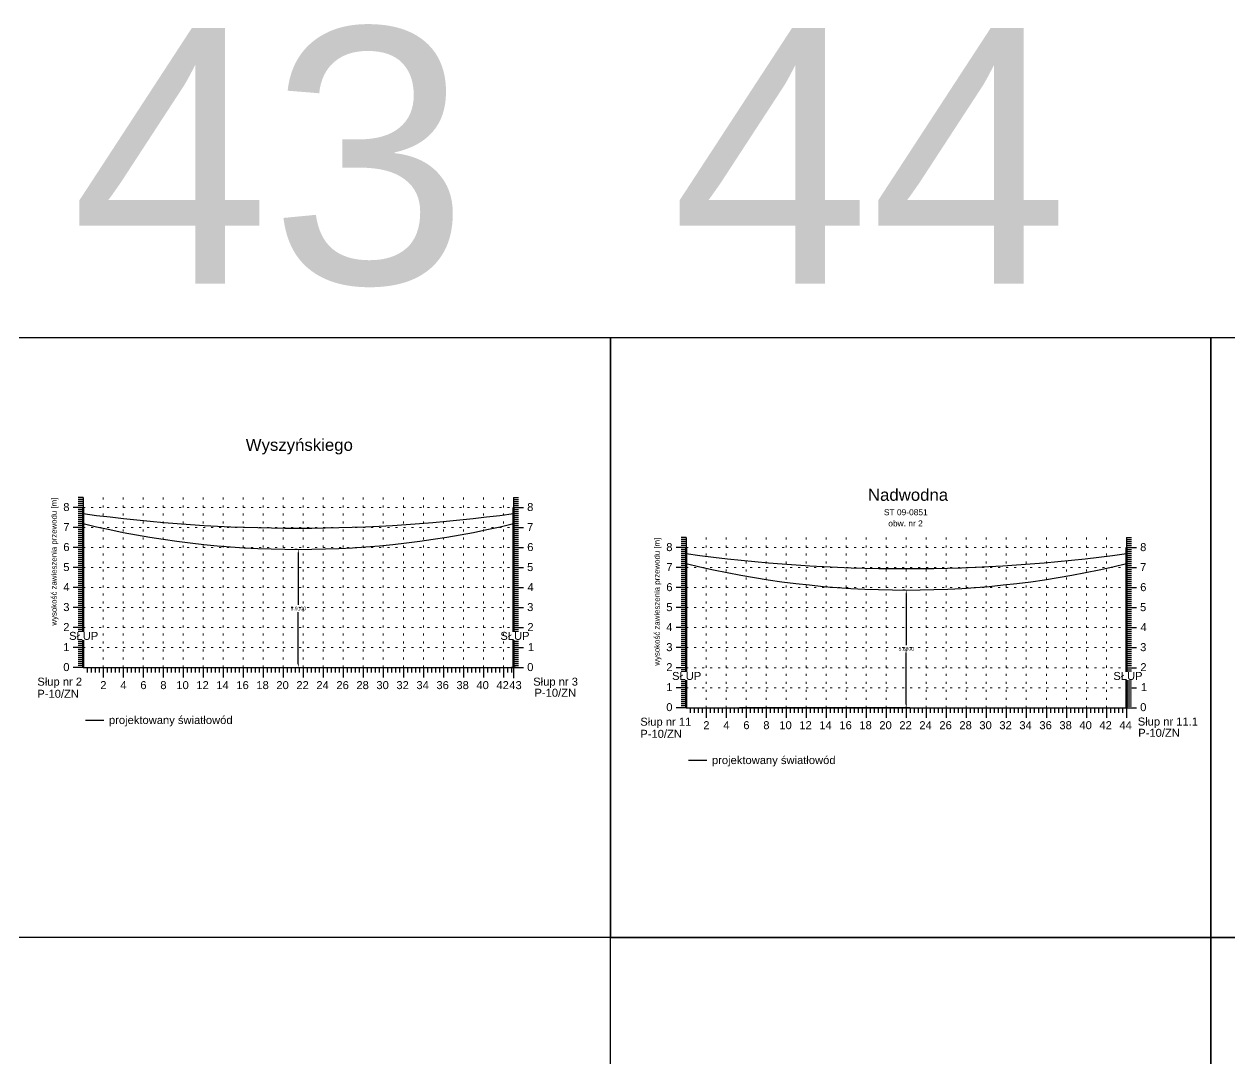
# Model space of a CAD drawing. Header units: metres. Extents: x -155 to 1812, y 681 to 886.
# Drawn here: x 955.2 to 1015.5, y 824.5 to 876.2 of the extents above; entities that cross this region are included whole.
import ezdxf

# ---------------------------------------------------------------- set-up
doc = ezdxf.new("R2010")
doc.units = ezdxf.units.M
doc.header["$MEASUREMENT"] = 0
doc.linetypes.add('ACAD_ISO07W100', pattern=[3, 0, -3])
doc.layers.add('ramka', color=7, linetype='Continuous', plot=False)
doc.styles.get("Standard").update_dxf_attribs({"font": 'arial.ttf'})
doc.dimstyles.get("Standard").update_dxf_attribs({"dimtxt": 0.18, "dimasz": 0.18, "dimexe": 0.18, "dimexo": 0.0625, "dimgap": 0.09, "dimtad": 0, "dimtih": 1, "dimtoh": 1, "dimdec": 4, "dimzin": 0, "dimdsep": 46, "dimtxsty": 'Standard', "dimcen": 0.09, "dimadec": 0, "dimazin": 0, "dimtfac": 1, "dimtdec": 4, "dimtofl": 0, "dimtmove": 0, "dimatfit": 3, "dimfxl": 1, "dimtolj": 1, "dimtzin": 0, "dimarcsym": 0})

# ---------------------------------------------------------------- blocks, each defined once
blk = doc.blocks.new('*D187')
at = {"color": 0, "lineweight": -2}
for p, q in [((999.261, 847.893), (999.144, 847.893)), ((999.324, 847.713), (999.324, 845.134)), ((999.324, 842.193), (999.324, 844.771)), ((990.986, 842.013), (999.504, 842.013))]:
    blk.add_line(p, q, dxfattribs=at)
at = {"color": 0}
for points in [[(999.354, 847.713), (999.294, 847.713), (999.324, 847.893)], [(999.294, 842.193), (999.354, 842.193), (999.324, 842.013)]]:
    blk.add_solid(points, dxfattribs=at)
at = {"layer": 'Defpoints', "color": 0}
for p in [(999.324, 847.893), (990.924, 842.013), (999.324, 842.013)]:
    blk.add_point(p, dxfattribs=at)
at = {"color": 0, "lineweight": 25, "insert": (999.324, 844.953), "char_height": 0.18, "attachment_point": 5}
blk.add_mtext('\\A1;5.8800', dxfattribs=at)
blk = doc.blocks.new('*D192')
at = {"color": 0, "lineweight": -2}
for p, q in [((968.871, 849.926), (968.754, 849.926)), ((968.934, 849.746), (968.934, 847.153)), ((968.934, 844.196), (968.934, 846.789)), ((960.846, 844.016), (969.114, 844.016))]:
    blk.add_line(p, q, dxfattribs=at)
at = {"color": 0}
for points in [[(968.964, 849.746), (968.904, 849.746), (968.934, 849.926)], [(968.904, 844.196), (968.964, 844.196), (968.934, 844.016)]]:
    blk.add_solid(points, dxfattribs=at)
at = {"layer": 'Defpoints', "color": 0}
for p in [(968.934, 849.926), (960.784, 844.016), (968.934, 844.016)]:
    blk.add_point(p, dxfattribs=at)
at = {"color": 0, "lineweight": 25, "insert": (968.934, 846.971), "char_height": 0.18, "attachment_point": 5}
blk.add_mtext('\\A1;5.9100', dxfattribs=at)

msp = doc.modelspace()

# ---------------------------------------------------------------- linework, layer by layer
for p, q in [((958.18365, 852.51585), (957.93365, 852.51585)), ((958.18365, 852.41585), (957.93365, 852.41585)), ((958.18365, 852.31585), (957.93365, 852.31585)), ((958.18365, 852.51585), (958.18365, 844.01585)), ((979.68365, 852.51585), (979.68365, 844.01585)), ((979.68365, 852.51585), (979.93365, 852.51585)), ((979.68365, 852.41585), (979.93365, 852.41585)), ((979.68365, 852.31585), (979.93365, 852.31585)), ((958.18365, 852.01585), (957.68365, 852.01585)), ((958.18365, 852.01585), (957.68365, 852.01585)), ((958.18365, 852.21585), (957.93365, 852.21585)), ((958.18365, 852.11585), (957.93365, 852.11585)), ((958.18365, 851.91585), (957.93365, 851.91585)), ((958.18365, 851.81585), (957.93365, 851.81585)), ((958.18365, 851.71585), (957.93365, 851.71585)), ((979.68365, 852.21585), (979.93365, 852.21585)), ((979.68365, 852.11585), (979.93365, 852.11585)), ((979.68365, 852.01585), (980.18365, 852.01585)), ((979.68365, 852.01585), (980.18365, 852.01585)), ((979.68365, 851.91585), (979.93365, 851.91585)), ((979.68365, 851.81585), (979.93365, 851.81585)), ((979.68365, 851.71585), (979.93365, 851.71585)), ((958.18365, 851.01585), (957.68365, 851.01585)), ((958.18365, 851.01585), (957.68365, 851.01585)), ((958.18365, 851.61585), (957.93365, 851.61585)), ((958.18365, 851.51585), (957.93365, 851.51585)), ((958.18365, 851.41585), (957.93365, 851.41585)), ((958.18365, 851.31585), (957.93365, 851.31585)), ((958.18365, 851.21585), (957.93365, 851.21585)), ((958.18365, 851.11585), (957.93365, 851.11585)), ((979.68365, 851.61585), (979.93365, 851.61585)), ((979.68365, 851.51585), (979.93365, 851.51585)), ((979.68365, 851.41585), (979.93365, 851.41585)), ((979.68365, 851.31585), (979.93365, 851.31585)), ((979.68365, 851.21585), (979.93365, 851.21585)), ((979.68365, 851.11585), (979.93365, 851.11585)), ((979.68365, 851.01585), (980.18365, 851.01585)), ((979.68365, 851.01585), (980.18365, 851.01585)), ((958.18365, 850.91585), (957.93365, 850.91585)), ((958.18365, 850.81585), (957.93365, 850.81585)), ((958.18365, 850.71585), (957.93365, 850.71585)), ((958.18365, 850.61585), (957.93365, 850.61585)), ((958.18365, 850.51585), (957.93365, 850.51585)), ((958.18365, 850.41585), (957.93365, 850.41585)), ((979.68365, 850.91585), (979.93365, 850.91585)), ((979.68365, 850.81585), (979.93365, 850.81585)), ((979.68365, 850.71585), (979.93365, 850.71585)), ((979.68365, 850.61585), (979.93365, 850.61585)), ((979.68365, 850.51585), (979.93365, 850.51585)), ((979.68365, 850.41585), (979.93365, 850.41585)), ((988.32382, 850.51256), (988.07382, 850.51256)), ((988.32382, 850.41256), (988.07382, 850.41256)), ((988.32382, 850.51256), (988.32382, 842.01256)), ((1010.32382, 850.51256), (1010.32382, 842.01256)), ((1010.32382, 850.51256), (1010.57382, 850.51256)), ((1010.32382, 850.41256), (1010.57382, 850.41256)), ((958.18365, 850.01585), (957.68365, 850.01585)), ((958.18365, 850.01585), (957.68365, 850.01585)), ((958.18365, 850.31585), (957.93365, 850.31585)), ((958.18365, 850.21585), (957.93365, 850.21585)), ((958.18365, 850.11585), (957.93365, 850.11585)), ((958.18365, 849.91585), (957.93365, 849.91585)), ((958.18365, 849.81585), (957.93365, 849.81585)), ((979.68365, 850.31585), (979.93365, 850.31585)), ((979.68365, 850.21585), (979.93365, 850.21585)), ((979.68365, 850.11585), (979.93365, 850.11585)), ((979.68365, 850.01585), (980.18365, 850.01585)), ((979.68365, 850.01585), (980.18365, 850.01585)), ((979.68365, 849.91585), (979.93365, 849.91585)), ((979.68365, 849.81585), (979.93365, 849.81585)), ((988.32382, 850.01256), (987.82382, 850.01256)), ((988.32382, 850.01256), (987.82382, 850.01256)), ((988.32382, 850.31256), (988.07382, 850.31256)), ((988.32382, 850.21256), (988.07382, 850.21256)), ((988.32382, 850.11256), (988.07382, 850.11256)), ((988.32382, 849.91256), (988.07382, 849.91256)), ((988.32382, 849.81256), (988.07382, 849.81256)), ((1010.32382, 850.31256), (1010.57382, 850.31256)), ((1010.32382, 850.21256), (1010.57382, 850.21256)), ((1010.32382, 850.11256), (1010.57382, 850.11256)), ((1010.32382, 850.01256), (1010.82382, 850.01256)), ((1010.32382, 850.01256), (1010.82382, 850.01256)), ((1010.32382, 849.91256), (1010.57382, 849.91256)), ((1010.32382, 849.81256), (1010.57382, 849.81256)), ((958.18365, 849.71585), (957.93365, 849.71585)), ((958.18365, 849.61585), (957.93365, 849.61585)), ((958.18365, 849.51585), (957.93365, 849.51585)), ((958.18365, 849.41585), (957.93365, 849.41585)), ((958.18365, 849.31585), (957.93365, 849.31585)), ((958.18365, 849.21585), (957.93365, 849.21585)), ((979.68365, 849.71585), (979.93365, 849.71585)), ((979.68365, 849.61585), (979.93365, 849.61585)), ((979.68365, 849.51585), (979.93365, 849.51585)), ((979.68365, 849.41585), (979.93365, 849.41585)), ((979.68365, 849.31585), (979.93365, 849.31585)), ((979.68365, 849.21585), (979.93365, 849.21585)), ((988.32382, 849.71256), (988.07382, 849.71256)), ((988.32382, 849.61256), (988.07382, 849.61256)), ((988.32382, 849.51256), (988.07382, 849.51256)), ((988.32382, 849.41256), (988.07382, 849.41256)), ((988.32382, 849.31256), (988.07382, 849.31256)), ((988.32382, 849.21256), (988.07382, 849.21256)), ((1010.32382, 849.71256), (1010.57382, 849.71256)), ((1010.32382, 849.61256), (1010.57382, 849.61256)), ((1010.32382, 849.51256), (1010.57382, 849.51256)), ((1010.32382, 849.41256), (1010.57382, 849.41256)), ((1010.32382, 849.31256), (1010.57382, 849.31256)), ((1010.32382, 849.21256), (1010.57382, 849.21256)), ((958.18365, 849.01585), (957.68365, 849.01585)), ((958.18365, 849.01585), (957.68365, 849.01585)), ((958.18365, 849.11585), (957.93365, 849.11585)), ((958.18365, 848.91585), (957.93365, 848.91585)), ((958.18365, 848.81585), (957.93365, 848.81585)), ((958.18365, 848.71585), (957.93365, 848.71585)), ((958.18365, 848.61585), (957.93365, 848.61585)), ((979.68365, 849.11585), (979.93365, 849.11585)), ((979.68365, 849.01585), (980.18365, 849.01585)), ((979.68365, 849.01585), (980.18365, 849.01585)), ((979.68365, 848.91585), (979.93365, 848.91585)), ((979.68365, 848.81585), (979.93365, 848.81585)), ((979.68365, 848.71585), (979.93365, 848.71585)), ((979.68365, 848.61585), (979.93365, 848.61585)), ((988.32382, 849.01256), (987.82382, 849.01256)), ((988.32382, 849.01256), (987.82382, 849.01256)), ((988.32382, 849.11256), (988.07382, 849.11256)), ((988.32382, 848.91256), (988.07382, 848.91256)), ((988.32382, 848.81256), (988.07382, 848.81256)), ((988.32382, 848.71256), (988.07382, 848.71256)), ((988.32382, 848.61256), (988.07382, 848.61256)), ((1010.32382, 849.11256), (1010.57382, 849.11256)), ((1010.32382, 849.01256), (1010.82382, 849.01256)), ((1010.32382, 849.01256), (1010.82382, 849.01256)), ((1010.32382, 848.91256), (1010.57382, 848.91256)), ((1010.32382, 848.81256), (1010.57382, 848.81256)), ((1010.32382, 848.71256), (1010.57382, 848.71256)), ((1010.32382, 848.61256), (1010.57382, 848.61256)), ((958.18365, 848.01585), (957.68365, 848.01585)), ((958.18365, 848.01585), (957.68365, 848.01585)), ((958.18365, 848.51585), (957.93365, 848.51585)), ((958.18365, 848.41585), (957.93365, 848.41585)), ((958.18365, 848.31585), (957.93365, 848.31585)), ((958.18365, 848.21585), (957.93365, 848.21585)), ((958.18365, 848.11585), (957.93365, 848.11585)), ((979.68365, 848.51585), (979.93365, 848.51585)), ((979.68365, 848.41585), (979.93365, 848.41585)), ((979.68365, 848.31585), (979.93365, 848.31585)), ((979.68365, 848.21585), (979.93365, 848.21585)), ((979.68365, 848.11585), (979.93365, 848.11585)), ((979.68365, 848.01585), (980.18365, 848.01585)), ((979.68365, 848.01585), (980.18365, 848.01585)), ((988.32382, 848.01256), (987.82382, 848.01256)), ((988.32382, 848.01256), (987.82382, 848.01256)), ((988.32382, 848.51256), (988.07382, 848.51256)), ((988.32382, 848.41256), (988.07382, 848.41256)), ((988.32382, 848.31256), (988.07382, 848.31256)), ((988.32382, 848.21256), (988.07382, 848.21256)), ((988.32382, 848.11256), (988.07382, 848.11256)), ((1010.32382, 848.51256), (1010.57382, 848.51256)), ((1010.32382, 848.41256), (1010.57382, 848.41256)), ((1010.32382, 848.31256), (1010.57382, 848.31256)), ((1010.32382, 848.21256), (1010.57382, 848.21256)), ((1010.32382, 848.11256), (1010.57382, 848.11256)), ((1010.32382, 848.01256), (1010.82382, 848.01256)), ((1010.32382, 848.01256), (1010.82382, 848.01256)), ((958.18365, 847.91585), (957.93365, 847.91585)), ((958.18365, 847.81585), (957.93365, 847.81585)), ((958.18365, 847.71585), (957.93365, 847.71585)), ((958.18365, 847.61585), (957.93365, 847.61585)), ((958.18365, 847.51585), (957.93365, 847.51585)), ((958.18365, 847.41585), (957.93365, 847.41585)), ((979.68365, 847.91585), (979.93365, 847.91585)), ((979.68365, 847.81585), (979.93365, 847.81585)), ((979.68365, 847.71585), (979.93365, 847.71585)), ((979.68365, 847.61585), (979.93365, 847.61585)), ((979.68365, 847.51585), (979.93365, 847.51585)), ((979.68365, 847.41585), (979.93365, 847.41585)), ((988.32382, 847.91256), (988.07382, 847.91256)), ((988.32382, 847.81256), (988.07382, 847.81256)), ((988.32382, 847.71256), (988.07382, 847.71256)), ((988.32382, 847.61256), (988.07382, 847.61256)), ((988.32382, 847.51256), (988.07382, 847.51256)), ((988.32382, 847.41256), (988.07382, 847.41256)), ((1010.32382, 847.91256), (1010.57382, 847.91256)), ((1010.32382, 847.81256), (1010.57382, 847.81256)), ((1010.32382, 847.71256), (1010.57382, 847.71256)), ((1010.32382, 847.61256), (1010.57382, 847.61256)), ((1010.32382, 847.51256), (1010.57382, 847.51256)), ((1010.32382, 847.41256), (1010.57382, 847.41256)), ((958.18365, 847.01585), (957.68365, 847.01585)), ((958.18365, 847.01585), (957.68365, 847.01585)), ((958.18365, 847.31585), (957.93365, 847.31585)), ((958.18365, 847.21585), (957.93365, 847.21585)), ((958.18365, 847.11585), (957.93365, 847.11585)), ((958.18365, 846.91585), (957.93365, 846.91585)), ((958.18365, 846.81585), (957.93365, 846.81585)), ((979.68365, 847.31585), (979.93365, 847.31585)), ((979.68365, 847.21585), (979.93365, 847.21585)), ((979.68365, 847.11585), (979.93365, 847.11585)), ((979.68365, 847.01585), (980.18365, 847.01585)), ((979.68365, 847.01585), (980.18365, 847.01585)), ((979.68365, 846.91585), (979.93365, 846.91585)), ((979.68365, 846.81585), (979.93365, 846.81585)), ((988.32382, 847.01256), (987.82382, 847.01256)), ((988.32382, 847.01256), (987.82382, 847.01256)), ((988.32382, 847.31256), (988.07382, 847.31256)), ((988.32382, 847.21256), (988.07382, 847.21256)), ((988.32382, 847.11256), (988.07382, 847.11256)), ((988.32382, 846.91256), (988.07382, 846.91256)), ((988.32382, 846.81256), (988.07382, 846.81256)), ((1010.32382, 847.31256), (1010.57382, 847.31256)), ((1010.32382, 847.21256), (1010.57382, 847.21256)), ((1010.32382, 847.11256), (1010.57382, 847.11256)), ((1010.32382, 847.01256), (1010.82382, 847.01256)), ((1010.32382, 847.01256), (1010.82382, 847.01256)), ((1010.32382, 846.91256), (1010.57382, 846.91256)), ((1010.32382, 846.81256), (1010.57382, 846.81256)), ((958.18365, 846.71585), (957.93365, 846.71585)), ((958.18365, 846.61585), (957.93365, 846.61585)), ((958.18365, 846.51585), (957.93365, 846.51585)), ((958.18365, 846.41585), (957.93365, 846.41585)), ((958.18365, 846.31585), (957.93365, 846.31585)), ((958.18365, 846.21585), (957.93365, 846.21585)), ((979.68365, 846.71585), (979.93365, 846.71585)), ((979.68365, 846.61585), (979.93365, 846.61585)), ((979.68365, 846.51585), (979.93365, 846.51585)), ((979.68365, 846.41585), (979.93365, 846.41585)), ((979.68365, 846.31585), (979.93365, 846.31585)), ((979.68365, 846.21585), (979.93365, 846.21585)), ((988.32382, 846.71256), (988.07382, 846.71256)), ((988.32382, 846.61256), (988.07382, 846.61256)), ((988.32382, 846.51256), (988.07382, 846.51256)), ((988.32382, 846.41256), (988.07382, 846.41256)), ((988.32382, 846.31256), (988.07382, 846.31256)), ((988.32382, 846.21256), (988.07382, 846.21256)), ((1010.32382, 846.71256), (1010.57382, 846.71256)), ((1010.32382, 846.61256), (1010.57382, 846.61256)), ((1010.32382, 846.51256), (1010.57382, 846.51256)), ((1010.32382, 846.41256), (1010.57382, 846.41256)), ((1010.32382, 846.31256), (1010.57382, 846.31256)), ((1010.32382, 846.21256), (1010.57382, 846.21256)), ((958.18365, 846.01585), (957.68365, 846.01585)), ((958.18365, 846.01585), (957.68365, 846.01585)), ((958.18365, 846.11585), (957.93365, 846.11585)), ((958.18365, 845.91585), (957.93365, 845.91585)), ((958.18365, 845.81585), (957.93365, 845.81585)), ((958.18365, 845.71585), (957.93365, 845.71585)), ((958.18365, 845.61585), (957.93365, 845.61585)), ((979.68365, 846.11585), (979.93365, 846.11585)), ((979.68365, 846.01585), (980.18365, 846.01585)), ((979.68365, 846.01585), (980.18365, 846.01585)), ((979.68365, 845.91585), (979.93365, 845.91585)), ((979.68365, 845.81585), (979.93365, 845.81585)), ((979.68365, 845.71585), (979.93365, 845.71585)), ((979.68365, 845.61585), (979.93365, 845.61585)), ((988.32382, 846.01256), (987.82382, 846.01256)), ((988.32382, 846.01256), (987.82382, 846.01256)), ((988.32382, 846.11256), (988.07382, 846.11256)), ((988.32382, 845.91256), (988.07382, 845.91256)), ((988.32382, 845.81256), (988.07382, 845.81256)), ((988.32382, 845.71256), (988.07382, 845.71256)), ((988.32382, 845.61256), (988.07382, 845.61256)), ((1010.32382, 846.11256), (1010.57382, 846.11256)), ((1010.32382, 846.01256), (1010.82382, 846.01256)), ((1010.32382, 846.01256), (1010.82382, 846.01256)), ((1010.32382, 845.91256), (1010.57382, 845.91256)), ((1010.32382, 845.81256), (1010.57382, 845.81256)), ((1010.32382, 845.71256), (1010.57382, 845.71256)), ((1010.32382, 845.61256), (1010.57382, 845.61256)), ((958.18365, 845.01585), (957.68365, 845.01585)), ((958.18365, 845.01585), (957.68365, 845.01585)), ((958.18365, 845.51585), (957.93365, 845.51585)), ((958.18365, 845.41585), (957.93365, 845.41585)), ((958.18365, 845.31585), (957.93365, 845.31585)), ((958.18365, 845.21585), (957.93365, 845.21585)), ((958.18365, 845.11585), (957.93365, 845.11585)), ((979.68365, 845.51585), (979.93365, 845.51585)), ((979.68365, 845.41585), (979.93365, 845.41585)), ((979.68365, 845.31585), (979.93365, 845.31585)), ((979.68365, 845.21585), (979.93365, 845.21585)), ((979.68365, 845.11585), (979.93365, 845.11585)), ((979.68365, 845.01585), (980.18365, 845.01585)), ((979.68365, 845.01585), (980.18365, 845.01585)), ((988.32382, 845.01256), (987.82382, 845.01256)), ((988.32382, 845.01256), (987.82382, 845.01256)), ((988.32382, 845.51256), (988.07382, 845.51256)), ((988.32382, 845.41256), (988.07382, 845.41256)), ((988.32382, 845.31256), (988.07382, 845.31256)), ((988.32382, 845.21256), (988.07382, 845.21256)), ((988.32382, 845.11256), (988.07382, 845.11256)), ((1010.32382, 845.51256), (1010.57382, 845.51256)), ((1010.32382, 845.41256), (1010.57382, 845.41256)), ((1010.32382, 845.31256), (1010.57382, 845.31256)), ((1010.32382, 845.21256), (1010.57382, 845.21256)), ((1010.32382, 845.11256), (1010.57382, 845.11256)), ((1010.32382, 845.01256), (1010.82382, 845.01256)), ((1010.32382, 845.01256), (1010.82382, 845.01256)), ((958.18365, 844.91585), (957.93365, 844.91585)), ((958.18365, 844.81585), (957.93365, 844.81585)), ((958.18365, 844.71585), (957.93365, 844.71585)), ((958.18365, 844.61585), (957.93365, 844.61585)), ((958.18365, 844.51585), (957.93365, 844.51585)), ((958.18365, 844.41585), (957.93365, 844.41585)), ((979.68365, 844.91585), (979.93365, 844.91585)), ((979.68365, 844.81585), (979.93365, 844.81585)), ((979.68365, 844.71585), (979.93365, 844.71585)), ((979.68365, 844.61585), (979.93365, 844.61585)), ((979.68365, 844.51585), (979.93365, 844.51585)), ((979.68365, 844.41585), (979.93365, 844.41585)), ((988.32382, 844.91256), (988.07382, 844.91256)), ((988.32382, 844.81256), (988.07382, 844.81256)), ((988.32382, 844.71256), (988.07382, 844.71256)), ((988.32382, 844.61256), (988.07382, 844.61256)), ((988.32382, 844.51256), (988.07382, 844.51256)), ((988.32382, 844.41256), (988.07382, 844.41256)), ((1010.32382, 844.91256), (1010.57382, 844.91256)), ((1010.32382, 844.81256), (1010.57382, 844.81256)), ((1010.32382, 844.71256), (1010.57382, 844.71256)), ((1010.32382, 844.61256), (1010.57382, 844.61256)), ((1010.32382, 844.51256), (1010.57382, 844.51256)), ((1010.32382, 844.41256), (1010.57382, 844.41256)), ((958.18365, 844.01585), (957.68365, 844.01585)), ((958.18365, 844.31585), (957.93365, 844.31585)), ((958.18365, 844.21585), (957.93365, 844.21585)), ((958.18365, 844.11585), (957.93365, 844.11585)), ((958.18365, 844.01585), (957.93365, 844.01585)), ((958.18365, 844.01585), (977.68365, 844.01585)), ((958.38365, 844.01585), (958.38365, 843.76585)), ((958.58365, 844.01585), (958.58365, 843.76585)), ((958.78365, 844.01585), (958.78365, 843.76585)), ((958.98365, 844.01585), (958.98365, 843.76585)), ((959.18365, 844.01585), (959.18365, 843.51585)), ((959.38365, 844.01585), (959.38365, 843.76585)), ((959.58365, 844.01585), (959.58365, 843.76585)), ((959.78365, 844.01585), (959.78365, 843.76585)), ((959.98365, 844.01585), (959.98365, 843.76585)), ((960.18365, 844.01585), (960.18365, 843.51585)), ((960.38365, 844.01585), (960.38365, 843.76585)), ((960.58365, 844.01585), (960.58365, 843.76585)), ((960.78365, 844.01585), (960.78365, 843.76585)), ((960.98365, 844.01585), (960.98365, 843.76585)), ((961.18365, 844.01585), (961.18365, 843.51585)), ((961.38365, 844.01585), (961.38365, 843.76585)), ((961.58365, 844.01585), (961.58365, 843.76585)), ((961.78365, 844.01585), (961.78365, 843.76585)), ((961.98365, 844.01585), (961.98365, 843.76585)), ((962.18365, 844.01585), (962.18365, 843.51585)), ((962.38365, 844.01585), (962.38365, 843.76585)), ((962.58365, 844.01585), (962.58365, 843.76585)), ((962.78365, 844.01585), (962.78365, 843.76585)), ((962.98365, 844.01585), (962.98365, 843.76585)), ((963.18365, 844.01585), (963.18365, 843.51585)), ((963.38365, 844.01585), (963.38365, 843.76585)), ((963.58365, 844.01585), (963.58365, 843.76585)), ((963.78365, 844.01585), (963.78365, 843.76585)), ((963.98365, 844.01585), (963.98365, 843.76585)), ((964.18365, 844.01585), (964.18365, 843.51585)), ((964.38365, 844.01585), (964.38365, 843.76585)), ((964.58365, 844.01585), (964.58365, 843.76585)), ((964.78365, 844.01585), (964.78365, 843.76585)), ((964.98365, 844.01585), (964.98365, 843.76585)), ((965.18365, 844.01585), (965.18365, 843.51585)), ((965.38365, 844.01585), (965.38365, 843.76585)), ((965.58365, 844.01585), (965.58365, 843.76585)), ((965.78365, 844.01585), (965.78365, 843.76585)), ((965.98365, 844.01585), (965.98365, 843.76585)), ((966.18365, 844.01585), (966.18365, 843.51585)), ((966.38365, 844.01585), (966.38365, 843.76585)), ((966.58365, 844.01585), (966.58365, 843.76585)), ((966.78365, 844.01585), (966.78365, 843.76585)), ((966.98365, 844.01585), (966.98365, 843.76585)), ((967.18365, 844.01585), (967.18365, 843.51585)), ((967.38365, 844.01585), (967.38365, 843.76585)), ((967.58365, 844.01585), (967.58365, 843.76585)), ((967.78365, 844.01585), (967.78365, 843.76585)), ((967.98365, 844.01585), (967.98365, 843.76585)), ((968.18365, 844.01585), (968.18365, 843.51585)), ((968.38365, 844.01585), (968.38365, 843.76585)), ((968.58365, 844.01585), (968.58365, 843.76585)), ((968.78365, 844.01585), (968.78365, 843.76585)), ((968.98365, 844.01585), (968.98365, 843.76585)), ((969.18365, 844.01585), (969.18365, 843.51585)), ((969.38365, 844.01585), (969.38365, 843.76585)), ((969.58365, 844.01585), (969.58365, 843.76585)), ((969.78365, 844.01585), (969.78365, 843.76585)), ((969.98365, 844.01585), (969.98365, 843.76585)), ((970.18365, 844.01585), (970.18365, 843.51585)), ((970.38365, 844.01585), (970.38365, 843.76585)), ((970.58365, 844.01585), (970.58365, 843.76585)), ((970.78365, 844.01585), (970.78365, 843.76585)), ((970.98365, 844.01585), (970.98365, 843.76585)), ((971.18365, 844.01585), (971.18365, 843.51585)), ((971.38365, 844.01585), (971.38365, 843.76585)), ((971.58365, 844.01585), (971.58365, 843.76585)), ((971.78365, 844.01585), (971.78365, 843.76585)), ((971.98365, 844.01585), (971.98365, 843.76585)), ((972.18365, 844.01585), (972.18365, 843.51585)), ((972.38365, 844.01585), (972.38365, 843.76585)), ((972.58365, 844.01585), (972.58365, 843.76585)), ((972.78365, 844.01585), (972.78365, 843.76585)), ((972.98365, 844.01585), (972.98365, 843.76585)), ((973.18365, 844.01585), (973.18365, 843.51585)), ((973.38365, 844.01585), (973.38365, 843.76585)), ((973.58365, 844.01585), (973.58365, 843.76585)), ((973.78365, 844.01585), (973.78365, 843.76585)), ((973.98365, 844.01585), (973.98365, 843.76585)), ((974.18365, 844.01585), (974.18365, 843.51585)), ((974.38365, 844.01585), (974.38365, 843.76585)), ((974.58365, 844.01585), (974.58365, 843.76585)), ((974.78365, 844.01585), (974.78365, 843.76585)), ((974.98365, 844.01585), (974.98365, 843.76585)), ((975.18365, 844.01585), (975.18365, 843.51585)), ((975.38365, 844.01585), (975.38365, 843.76585)), ((975.58365, 844.01585), (975.58365, 843.76585)), ((975.78365, 844.01585), (975.78365, 843.76585)), ((975.98365, 844.01585), (975.98365, 843.76585)), ((976.18365, 844.01585), (976.18365, 843.51585)), ((976.38365, 844.01585), (976.38365, 843.76585)), ((976.58365, 844.01585), (976.58365, 843.76585)), ((976.78365, 844.01585), (976.78365, 843.76585)), ((976.98365, 844.01585), (976.98365, 843.76585)), ((977.18365, 844.01585), (977.18365, 843.51585)), ((977.18365, 844.01585), (977.18365, 843.51585)), ((977.38365, 844.01585), (977.38365, 843.76585)), ((977.58365, 844.01585), (977.58365, 843.76585)), ((977.78365, 844.01585), (977.78365, 843.76585)), ((977.98365, 844.01585), (977.98365, 843.76585)), ((978.18365, 844.01585), (978.18365, 843.51585)), ((978.18365, 844.01585), (978.18365, 843.51585)), ((978.38365, 844.01585), (978.38365, 843.76585)), ((978.58365, 844.01585), (978.58365, 843.76585)), ((978.78365, 844.01585), (978.78365, 843.76585)), ((978.98365, 844.01585), (978.98365, 843.76585)), ((979.18365, 844.01585), (979.18365, 843.51585)), ((979.18365, 844.01585), (979.18365, 843.51585)), ((979.38365, 844.01585), (979.38365, 843.76585)), ((979.58365, 844.01585), (979.58365, 843.76585)), ((979.68365, 844.31585), (979.93365, 844.31585)), ((979.68365, 844.21585), (979.93365, 844.21585)), ((979.68365, 844.11585), (979.93365, 844.11585)), ((979.68365, 844.01585), (980.18365, 844.01585)), ((979.68365, 844.01585), (979.93365, 844.01585)), ((988.32382, 844.01256), (987.82382, 844.01256)), ((988.32382, 844.01256), (987.82382, 844.01256)), ((988.32382, 844.31256), (988.07382, 844.31256)), ((988.32382, 844.21256), (988.07382, 844.21256)), ((988.32382, 844.11256), (988.07382, 844.11256)), ((988.32382, 843.91256), (988.07382, 843.91256)), ((988.32382, 843.81256), (988.07382, 843.81256)), ((1010.32382, 844.31256), (1010.57382, 844.31256)), ((1010.32382, 844.21256), (1010.57382, 844.21256)), ((1010.32382, 844.11256), (1010.57382, 844.11256)), ((1010.32382, 844.01256), (1010.82382, 844.01256)), ((1010.32382, 844.01256), (1010.82382, 844.01256)), ((1010.32382, 843.91256), (1010.57382, 843.91256)), ((1010.32382, 843.81256), (1010.57382, 843.81256)), ((988.32382, 843.71256), (988.07382, 843.71256)), ((988.32382, 843.61256), (988.07382, 843.61256)), ((988.32382, 843.51256), (988.07382, 843.51256)), ((988.32382, 843.41256), (988.07382, 843.41256)), ((988.32382, 843.31256), (988.07382, 843.31256)), ((988.32382, 843.21256), (988.07382, 843.21256)), ((1010.32382, 843.71256), (1010.57382, 843.71256)), ((1010.32382, 843.61256), (1010.57382, 843.61256)), ((1010.32382, 843.51256), (1010.57382, 843.51256)), ((1010.32382, 843.41256), (1010.57382, 843.41256)), ((1010.32382, 843.31256), (1010.57382, 843.31256)), ((1010.32382, 843.21256), (1010.57382, 843.21256)), ((988.32382, 843.01256), (987.82382, 843.01256)), ((988.32382, 843.01256), (987.82382, 843.01256)), ((988.32382, 843.11256), (988.07382, 843.11256)), ((988.32382, 842.91256), (988.07382, 842.91256)), ((988.32382, 842.81256), (988.07382, 842.81256)), ((988.32382, 842.71256), (988.07382, 842.71256)), ((988.32382, 842.61256), (988.07382, 842.61256)), ((1010.32382, 843.11256), (1010.57382, 843.11256)), ((1010.32382, 843.01256), (1010.82382, 843.01256)), ((1010.32382, 843.01256), (1010.82382, 843.01256)), ((1010.32382, 842.91256), (1010.57382, 842.91256)), ((1010.32382, 842.81256), (1010.57382, 842.81256)), ((1010.32382, 842.71256), (1010.57382, 842.71256)), ((1010.32382, 842.61256), (1010.57382, 842.61256)), ((988.32382, 842.01256), (987.82382, 842.01256)), ((988.32382, 842.51256), (988.07382, 842.51256)), ((988.32382, 842.41256), (988.07382, 842.41256)), ((988.32382, 842.31256), (988.07382, 842.31256)), ((988.32382, 842.21256), (988.07382, 842.21256)), ((988.32382, 842.11256), (988.07382, 842.11256)), ((988.32382, 842.01256), (988.07382, 842.01256)), ((988.32382, 842.01256), (1007.82382, 842.01256)), ((988.52382, 842.01256), (988.52382, 841.76256)), ((988.72382, 842.01256), (988.72382, 841.76256)), ((988.92382, 842.01256), (988.92382, 841.76256)), ((989.12382, 842.01256), (989.12382, 841.76256)), ((989.32382, 842.01256), (989.32382, 841.51256)), ((989.52382, 842.01256), (989.52382, 841.76256)), ((989.72382, 842.01256), (989.72382, 841.76256)), ((989.92382, 842.01256), (989.92382, 841.76256)), ((990.12382, 842.01256), (990.12382, 841.76256)), ((990.32382, 842.01256), (990.32382, 841.51256)), ((990.52382, 842.01256), (990.52382, 841.76256)), ((990.72382, 842.01256), (990.72382, 841.76256)), ((990.92382, 842.01256), (990.92382, 841.76256)), ((991.12382, 842.01256), (991.12382, 841.76256)), ((991.32382, 842.01256), (991.32382, 841.51256)), ((991.52382, 842.01256), (991.52382, 841.76256)), ((991.72382, 842.01256), (991.72382, 841.76256)), ((991.92382, 842.01256), (991.92382, 841.76256)), ((992.12382, 842.01256), (992.12382, 841.76256)), ((992.32382, 842.01256), (992.32382, 841.51256)), ((992.52382, 842.01256), (992.52382, 841.76256)), ((992.72382, 842.01256), (992.72382, 841.76256)), ((992.92382, 842.01256), (992.92382, 841.76256)), ((993.12382, 842.01256), (993.12382, 841.76256)), ((993.32382, 842.01256), (993.32382, 841.51256)), ((993.52382, 842.01256), (993.52382, 841.76256)), ((993.72382, 842.01256), (993.72382, 841.76256)), ((993.92382, 842.01256), (993.92382, 841.76256)), ((994.12382, 842.01256), (994.12382, 841.76256)), ((994.32382, 842.01256), (994.32382, 841.51256)), ((994.52382, 842.01256), (994.52382, 841.76256)), ((994.72382, 842.01256), (994.72382, 841.76256)), ((994.92382, 842.01256), (994.92382, 841.76256)), ((995.12382, 842.01256), (995.12382, 841.76256)), ((995.32382, 842.01256), (995.32382, 841.51256)), ((995.52382, 842.01256), (995.52382, 841.76256)), ((995.72382, 842.01256), (995.72382, 841.76256)), ((995.92382, 842.01256), (995.92382, 841.76256)), ((996.12382, 842.01256), (996.12382, 841.76256)), ((996.32382, 842.01256), (996.32382, 841.51256)), ((996.52382, 842.01256), (996.52382, 841.76256)), ((996.72382, 842.01256), (996.72382, 841.76256)), ((996.92382, 842.01256), (996.92382, 841.76256)), ((997.12382, 842.01256), (997.12382, 841.76256)), ((997.32382, 842.01256), (997.32382, 841.51256)), ((997.52382, 842.01256), (997.52382, 841.76256)), ((997.72382, 842.01256), (997.72382, 841.76256)), ((997.92382, 842.01256), (997.92382, 841.76256)), ((998.12382, 842.01256), (998.12382, 841.76256)), ((998.32382, 842.01256), (998.32382, 841.51256)), ((998.52382, 842.01256), (998.52382, 841.76256)), ((998.72382, 842.01256), (998.72382, 841.76256)), ((998.92382, 842.01256), (998.92382, 841.76256)), ((999.12382, 842.01256), (999.12382, 841.76256)), ((999.32382, 842.01256), (999.32382, 841.51256)), ((999.52382, 842.01256), (999.52382, 841.76256)), ((999.72382, 842.01256), (999.72382, 841.76256)), ((999.92382, 842.01256), (999.92382, 841.76256)), ((1000.12382, 842.01256), (1000.12382, 841.76256)), ((1000.32382, 842.01256), (1000.32382, 841.51256)), ((1000.52382, 842.01256), (1000.52382, 841.76256)), ((1000.72382, 842.01256), (1000.72382, 841.76256)), ((1000.92382, 842.01256), (1000.92382, 841.76256)), ((1001.12382, 842.01256), (1001.12382, 841.76256)), ((1001.32382, 842.01256), (1001.32382, 841.51256)), ((1001.52382, 842.01256), (1001.52382, 841.76256)), ((1001.72382, 842.01256), (1001.72382, 841.76256)), ((1001.92382, 842.01256), (1001.92382, 841.76256)), ((1002.12382, 842.01256), (1002.12382, 841.76256)), ((1002.32382, 842.01256), (1002.32382, 841.51256)), ((1002.52382, 842.01256), (1002.52382, 841.76256)), ((1002.72382, 842.01256), (1002.72382, 841.76256)), ((1002.92382, 842.01256), (1002.92382, 841.76256)), ((1003.12382, 842.01256), (1003.12382, 841.76256)), ((1003.32382, 842.01256), (1003.32382, 841.51256)), ((1003.52382, 842.01256), (1003.52382, 841.76256)), ((1003.72382, 842.01256), (1003.72382, 841.76256)), ((1003.92382, 842.01256), (1003.92382, 841.76256)), ((1004.12382, 842.01256), (1004.12382, 841.76256)), ((1004.32382, 842.01256), (1004.32382, 841.51256)), ((1004.52382, 842.01256), (1004.52382, 841.76256)), ((1004.72382, 842.01256), (1004.72382, 841.76256)), ((1004.92382, 842.01256), (1004.92382, 841.76256)), ((1005.12382, 842.01256), (1005.12382, 841.76256)), ((1005.32382, 842.01256), (1005.32382, 841.51256)), ((1005.52382, 842.01256), (1005.52382, 841.76256)), ((1005.72382, 842.01256), (1005.72382, 841.76256)), ((1005.92382, 842.01256), (1005.92382, 841.76256)), ((1006.12382, 842.01256), (1006.12382, 841.76256)), ((1006.32382, 842.01256), (1006.32382, 841.51256)), ((1006.52382, 842.01256), (1006.52382, 841.76256)), ((1006.72382, 842.01256), (1006.72382, 841.76256)), ((1006.92382, 842.01256), (1006.92382, 841.76256)), ((1007.12382, 842.01256), (1007.12382, 841.76256)), ((1007.32382, 842.01256), (1007.32382, 841.51256)), ((1007.32382, 842.01256), (1007.32382, 841.51256)), ((1007.52382, 842.01256), (1007.52382, 841.76256)), ((1007.72382, 842.01256), (1007.72382, 841.76256)), ((1007.92382, 842.01256), (1007.92382, 841.76256)), ((1008.12382, 842.01256), (1008.12382, 841.76256)), ((1008.32382, 842.01256), (1008.32382, 841.51256)), ((1008.32382, 842.01256), (1008.32382, 841.51256)), ((1008.52382, 842.01256), (1008.52382, 841.76256)), ((1008.72382, 842.01256), (1008.72382, 841.76256)), ((1008.92382, 842.01256), (1008.92382, 841.76256)), ((1009.12382, 842.01256), (1009.12382, 841.76256)), ((1009.32382, 842.01256), (1009.32382, 841.51256)), ((1009.32382, 842.01256), (1009.32382, 841.51256)), ((1009.52382, 842.01256), (1009.52382, 841.76256)), ((1009.72382, 842.01256), (1009.72382, 841.76256)), ((1009.92382, 842.01256), (1009.92382, 841.76256)), ((1010.12382, 842.01256), (1010.12382, 841.76256)), ((1010.32382, 842.51256), (1010.57382, 842.51256)), ((1010.32382, 842.41256), (1010.57382, 842.41256)), ((1010.32382, 842.31256), (1010.57382, 842.31256)), ((1010.32382, 842.21256), (1010.57382, 842.21256)), ((1010.32382, 842.11256), (1010.57382, 842.11256)), ((1010.32382, 842.01256), (1010.82382, 842.01256)), ((1010.32382, 842.01256), (1010.57382, 842.01256)), ((1010.32382, 842.01256), (1010.32382, 841.51256)), ((1010.32382, 842.01256), (1010.32382, 841.51256))]:
    msp.add_line(p, q)
at = {"linetype": 'ACAD_ISO07W100', "lineweight": 15, "ltscale": 0.1}
for p, q in [((959.18365, 844.01585), (959.18365, 852.51585)), ((960.18365, 844.01585), (960.18365, 852.51585)), ((961.18365, 844.01585), (961.18365, 852.51585)), ((962.18365, 844.01585), (962.18365, 852.51585)), ((963.18365, 844.01585), (963.18365, 852.51585)), ((964.18365, 844.01585), (964.18365, 852.51585)), ((965.18365, 844.01585), (965.18365, 852.51585)), ((966.18365, 844.01585), (966.18365, 852.51585)), ((967.18365, 844.01585), (967.18365, 852.51585)), ((968.18365, 844.01585), (968.18365, 852.51585)), ((969.18365, 844.01585), (969.18365, 852.51585)), ((970.18365, 844.01585), (970.18365, 852.51585)), ((971.18365, 844.01585), (971.18365, 852.51585)), ((972.18365, 844.01585), (972.18365, 852.51585)), ((973.18365, 844.01585), (973.18365, 852.51585)), ((974.18365, 844.01585), (974.18365, 852.51585)), ((975.18365, 844.01585), (975.18365, 852.51585)), ((976.18365, 844.01585), (976.18365, 852.51585)), ((977.18365, 844.01585), (977.18365, 852.51585)), ((978.18365, 844.01585), (978.18365, 852.51585)), ((979.68365, 844.01585), (979.68365, 852.51585)), ((958.18365, 852.01585), (980.18365, 852.01585)), ((958.18365, 851.01585), (980.18365, 851.01585)), ((989.32382, 842.01256), (989.32382, 850.51256)), ((990.32382, 842.01256), (990.32382, 850.51256)), ((991.32382, 842.01256), (991.32382, 850.51256)), ((992.32382, 842.01256), (992.32382, 850.51256)), ((993.32382, 842.01256), (993.32382, 850.51256)), ((994.32382, 842.01256), (994.32382, 850.51256)), ((995.32382, 842.01256), (995.32382, 850.51256)), ((996.32382, 842.01256), (996.32382, 850.51256)), ((997.32382, 842.01256), (997.32382, 850.51256)), ((998.32382, 842.01256), (998.32382, 850.51256)), ((999.32382, 842.01256), (999.32382, 850.51256)), ((1000.32382, 842.01256), (1000.32382, 850.51256)), ((1001.32382, 842.01256), (1001.32382, 850.51256)), ((1002.32382, 842.01256), (1002.32382, 850.51256)), ((1003.32382, 842.01256), (1003.32382, 850.51256)), ((1004.32382, 842.01256), (1004.32382, 850.51256)), ((1005.32382, 842.01256), (1005.32382, 850.51256)), ((1006.32382, 842.01256), (1006.32382, 850.51256)), ((1007.32382, 842.01256), (1007.32382, 850.51256)), ((1008.32382, 842.01256), (1008.32382, 850.51256)), ((1009.32382, 842.01256), (1009.32382, 850.51256)), ((1010.32382, 842.01256), (1010.32382, 850.51256)), ((958.18365, 850.01585), (980.18365, 850.01585)), ((988.32382, 850.01256), (1010.32382, 850.01256)), ((958.18365, 849.01585), (980.18365, 849.01585)), ((988.32382, 849.01256), (1010.32382, 849.01256)), ((958.18365, 848.01585), (980.18365, 848.01585)), ((988.32382, 848.01256), (1010.32382, 848.01256)), ((958.18365, 847.01585), (980.18365, 847.01585)), ((988.32382, 847.01256), (1010.32382, 847.01256)), ((958.18365, 846.01585), (980.18365, 846.01585)), ((988.32382, 846.01256), (1010.32382, 846.01256)), ((958.18365, 845.01585), (980.18365, 845.01585)), ((988.32382, 845.01256), (1010.32382, 845.01256)), ((958.18365, 844.01585), (977.68365, 844.01585)), ((988.32382, 844.01256), (1010.32382, 844.01256)), ((988.32382, 843.01256), (1010.32382, 843.01256)), ((988.32382, 842.01256), (1007.82382, 842.01256))]:
    msp.add_line(p, q, dxfattribs=at)
at = {"lineweight": 100}
for p, q in [((958.18365, 852.01585), (958.18365, 844.01585)), ((979.68365, 852.01585), (979.68365, 844.01585)), ((988.32382, 850.01256), (988.32382, 842.01256)), ((1010.32382, 850.01256), (1010.32382, 842.01256))]:
    msp.add_line(p, q, dxfattribs=at)
at = {"lineweight": 25}
for p, q in [((977.18365, 844.01585), (980.18365, 844.01585)), ((1007.32382, 842.01256), (1010.32382, 842.01256))]:
    msp.add_line(p, q, dxfattribs=at)
at = {"color": 3, "lineweight": 25}
for p, q in [((958.2892, 841.38563), (959.21979, 841.38563)), ((988.42937, 839.38234), (989.35995, 839.38234))]:
    msp.add_line(p, q, dxfattribs=at)
at = {"lineweight": 25}
for points in [[(954.54271, 860.52182), (984.54271, 860.52182), (984.54271, 830.52182), (954.54271, 830.52182), (954.54271, 860.52182)], [(984.54271, 860.52182), (1014.54271, 860.52182), (1014.54271, 830.52182), (984.54271, 830.52182), (984.54271, 860.52182)], [(1014.54271, 860.52182), (1044.54271, 860.52182), (1044.54271, 830.52182), (1014.54271, 830.52182), (1014.54271, 860.52182)], [(968.18365, 844.01585), (973.18365, 844.01585)], [(979.78365, 844.01585), (979.58365, 844.01585)], [(979.68365, 844.01585), (979.68365, 843.49336)], [(998.32382, 842.01256), (1003.32382, 842.01256)], [(984.54271, 830.52182), (1014.54271, 830.52182), (1014.54271, 800.52182), (984.54271, 800.52182), (984.54271, 830.52182)], [(1014.54271, 830.52182), (1044.54271, 830.52182), (1044.54271, 800.52182), (1014.54271, 800.52182), (1014.54271, 830.52182)]]:
    msp.add_lwpolyline(points, dxfattribs=at)
at = {"lineweight": 30}
for centre, radius, start, end in [((968.93365, 930.50325), 79.5174, 262.2303619, 277.7696381), ((999.32382, 930.00423), 81.04167, 262.1990125, 277.8009875)]:
    msp.add_arc(centre, radius, start, end, dxfattribs=at)
at = {"color": 3, "lineweight": 30}
for centre, radius in [((968.93365, 895.36252), 45.43667), ((999.32382, 894.3859), 46.49333)]:
    msp.add_arc(centre, radius, 256.3144532, 283.6855468, dxfattribs=at)
at = {"layer": 'ramka'}
for p, q in [((958.18365, 844.01585), (968.93365, 844.01585)), ((988.32382, 842.01256), (999.32382, 842.01256))]:
    msp.add_line(p, q, dxfattribs=at)

# ---------------------------------------------------------------- texts
at = {"lineweight": 25}
for s, p in [('43', (957.58131, 863.21103)), ('44', (987.58131, 863.21103))]:
    msp.add_text(s, height=12.782133, dxfattribs=at).set_placement(p)
for s, height, p in [('Nadwodna', 0.6, (997.40681, 852.3536)), ('8', 0.4, (957.18639, 851.84176)), ('8', 0.4, (980.37204, 851.84176)), ('ST 09-0851', 0.3, (998.20475, 851.63338)), ('7', 0.4, (957.18639, 850.84176)), ('7', 0.4, (980.36904, 850.84176)), ('obw. nr 2', 0.3, (998.42395, 851.07319)), ('6', 0.4, (957.18639, 849.84176)), ('6', 0.4, (980.37477, 849.84176)), ('8', 0.4, (987.32656, 849.83847)), ('8', 0.4, (1011.01221, 849.83847)), ('5', 0.4, (957.18639, 848.84176)), ('5', 0.4, (980.36931, 848.84176)), ('7', 0.4, (987.32656, 848.83847)), ('7', 0.4, (1011.00921, 848.83847)), ('4', 0.4, (957.18639, 847.84176)), ('4', 0.4, (980.39005, 847.84176)), ('6', 0.4, (987.32656, 847.83847)), ('6', 0.4, (1011.01493, 847.83847)), ('3', 0.4, (957.18639, 846.84176)), ('3', 0.4, (980.37204, 846.84176)), ('5', 0.4, (987.32656, 846.83847)), ('5', 0.4, (1011.00948, 846.83847)), ('2', 0.4, (957.18639, 845.84176)), ('2', 0.4, (980.38322, 845.84176)), ('4', 0.4, (987.32656, 845.83847)), ('4', 0.4, (1011.03021, 845.83847)), ('1', 0.4, (957.18639, 844.84176)), ('1', 0.4, (980.41187, 844.84176)), ('3', 0.4, (987.32656, 844.83847)), ('3', 0.4, (1011.01221, 844.83847)), ('0', 0.4, (957.18639, 843.84176)), ('0', 0.4, (980.37368, 843.84176)), ('2', 0.4, (987.32656, 843.83847)), ('2', 0.4, (1011.02339, 843.83847)), ('Słup nr 2', 0.4, (955.8884, 843.11393)), ('2', 0.4, (959.03683, 842.94017)), ('4', 0.4, (960.03683, 842.94017)), ('6', 0.4, (961.03683, 842.94017)), ('8', 0.4, (962.03683, 842.94017)), ('10', 0.4, (962.83683, 842.94017)), ('12', 0.4, (963.83683, 842.94017)), ('14', 0.4, (964.83683, 842.94017)), ('16', 0.4, (965.83683, 842.94017)), ('18', 0.4, (966.83683, 842.94017)), ('20', 0.4, (967.83683, 842.94017)), ('22', 0.4, (968.83683, 842.94017)), ('24', 0.4, (969.83683, 842.94017)), ('26', 0.4, (970.83683, 842.94017)), ('28', 0.4, (971.83683, 842.94017)), ('30', 0.4, (972.83683, 842.94017)), ('32', 0.4, (973.83683, 842.94017)), ('34', 0.4, (974.83683, 842.94017)), ('36', 0.4, (975.83683, 842.94017)), ('38', 0.4, (976.83683, 842.94017)), ('40', 0.4, (977.83683, 842.94017)), ('42', 0.4, (978.83683, 842.94017)), ('43', 0.4, (979.47889, 842.93838)), ('Słup nr 3', 0.4, (980.67522, 843.11393)), ('1', 0.4, (987.32656, 842.83847)), ('1', 0.4, (1011.05204, 842.83847)), ('P-10/ZN', 0.4, (955.8884, 842.50905)), ('P-10/ZN', 0.4, (980.73879, 842.55898)), ('0', 0.4, (987.32656, 841.83847)), ('0', 0.4, (1011.01384, 841.83847)), ('projektowany światłowód', 0.4, (959.46855, 841.19587)), ('Słup nr 11', 0.4, (986.02857, 841.11065)), ('Słup nr 11.1', 0.4, (1010.89234, 841.11878)), ('P-10/ZN', 0.4, (986.02857, 840.50576)), ('2', 0.4, (989.177, 840.93688)), ('4', 0.4, (990.177, 840.93688)), ('6', 0.4, (991.177, 840.93688)), ('8', 0.4, (992.177, 840.93688)), ('10', 0.4, (992.977, 840.93688)), ('12', 0.4, (993.977, 840.93688)), ('14', 0.4, (994.977, 840.93688)), ('16', 0.4, (995.977, 840.93688)), ('18', 0.4, (996.977, 840.93688)), ('20', 0.4, (997.977, 840.93688)), ('22', 0.4, (998.977, 840.93688)), ('24', 0.4, (999.977, 840.93688)), ('26', 0.4, (1000.977, 840.93688)), ('28', 0.4, (1001.977, 840.93688)), ('30', 0.4, (1002.977, 840.93688)), ('32', 0.4, (1003.977, 840.93688)), ('34', 0.4, (1004.977, 840.93688)), ('36', 0.4, (1005.977, 840.93688)), ('38', 0.4, (1006.977, 840.93688)), ('40', 0.4, (1007.977, 840.93688)), ('42', 0.4, (1008.977, 840.93688)), ('44', 0.4, (1009.977, 840.93688)), ('P-10/ZN', 0.4, (1010.91742, 840.5557)), ('projektowany światłowód', 0.4, (989.60871, 839.19258))]:
    msp.add_text(s, height=height).set_placement(p)
at = {"lineweight": 25, "insert": (968.9839, 855.0606), "char_height": 0.6, "width": 9.5967258, "attachment_point": 5}
msp.add_mtext('Wyszyńskiego', dxfattribs=at)

# ---------------------------------------------------------------- dimensions: what is measured, and where the dimension line sits
at = {"lineweight": 25}
for base, p1, p2, picture, middle in [((968.93365, 844.01585), (968.93365, 849.92585), (960.78365, 844.01585), '*D192', (968.93365, 846.97085)), ((999.32382, 842.01256), (999.32382, 847.89256), (990.92382, 842.01256), '*D187', (999.32382, 844.95256))]:
    dim = msp.add_linear_dim(base=base, p1=p1, p2=p2, angle=90, dimstyle='Standard', dxfattribs=at)
    dim.commit()
    dim.dimension.update_dxf_attribs({"geometry": picture, "text_midpoint": middle})

# ---------------------------------------------------------------- next in the draw order: texts
at = {"lineweight": 18, "char_height": 0.28, "attachment_point": 1, "rotation": 90, "bg_fill": 3, "box_fill_scale": 1, "bg_fill_color": 256, "bg_fill_transparency": 0}
for insert in [(956.58088, 846.11796), (986.72105, 844.11467)]:
    msp.add_mtext_dynamic_manual_height_columns('wysokość zawieszenia przewodu [m]', width=9.2804774, gutter_width=2, heights=[-0.36385], dxfattribs=dict(at, insert=insert))
at = {"lineweight": 18, "char_height": 0.4, "attachment_point": 1, "bg_fill": 3, "box_fill_scale": 1, "bg_fill_color": 256, "bg_fill_transparency": 0}
for insert in [(957.47555, 845.80205), (979.03272, 845.80205), (987.61571, 843.79877), (1009.67289, 843.79877)]:
    msp.add_mtext_dynamic_manual_height_columns('SŁUP', width=1.5368437, gutter_width=2, heights=[-0.41364], dxfattribs=dict(at, insert=insert))

# ---------------------------------------------------------------- next in the draw order: linework, layer by layer
at = {"linetype": 'ACAD_ISO07W100', "lineweight": 15, "ltscale": 0.1}
msp.add_line((979.18365, 844.01585), (979.18365, 852.51585), dxfattribs=at)

doc.saveas('drawing.dxf')
